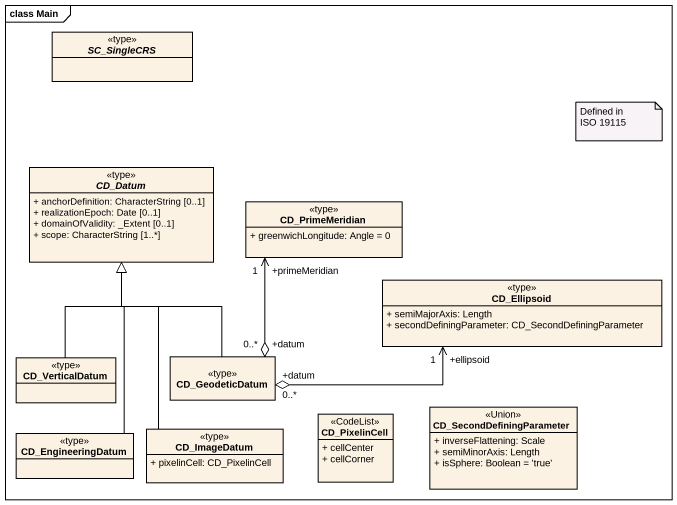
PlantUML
@startuml
mainframe class Main
hide circle
hide empty members
skinparam classAttributeIconSize 0
abstract class SC_SingleCRS <<type>>
abstract class CD_Datum <<type>> {
  + anchorDefinition: CharacterString [0..1]
  + realizationEpoch: Date [0..1]
  + domainOfValidity: _Extent [0..1]
  + scope: CharacterString [1..*]
}
class CD_PrimeMeridian <<type>> {
  + greenwichLongitude: Angle = 0
}
class CD_Ellipsoid <<type>> {
  + semiMajorAxis: Length
  + secondDefiningParameter: CD_SecondDefiningParameter
}
class CD_VerticalDatum <<type>>
class CD_GeodeticDatum <<type>>
class CD_EngineeringDatum <<type>>
class CD_ImageDatum <<type>> {
  + pixelinCell: CD_PixelinCell
}
class CD_PixelinCell <<CodeList>> {
  + cellCenter
  + cellCorner
}
class CD_SecondDefiningParameter <<Union>> {
  + inverseFlattening: Scale
  + semiMinorAxis: Length
  + isSphere: Boolean = 'true'
}
CD_PrimeMeridian "+primeMeridian\n1" <--o "+datum\n0..*" CD_GeodeticDatum
CD_Ellipsoid "+ellipsoid\n1" <-left-o "+datum\n0..*" CD_GeodeticDatum
CD_VerticalDatum -up-|> CD_Datum
CD_GeodeticDatum -up-|> CD_Datum
CD_EngineeringDatum -up-|> CD_Datum
CD_ImageDatum -up-|> CD_Datum
note as N1
  Defined in
  ISO 19115
end note
@enduml
